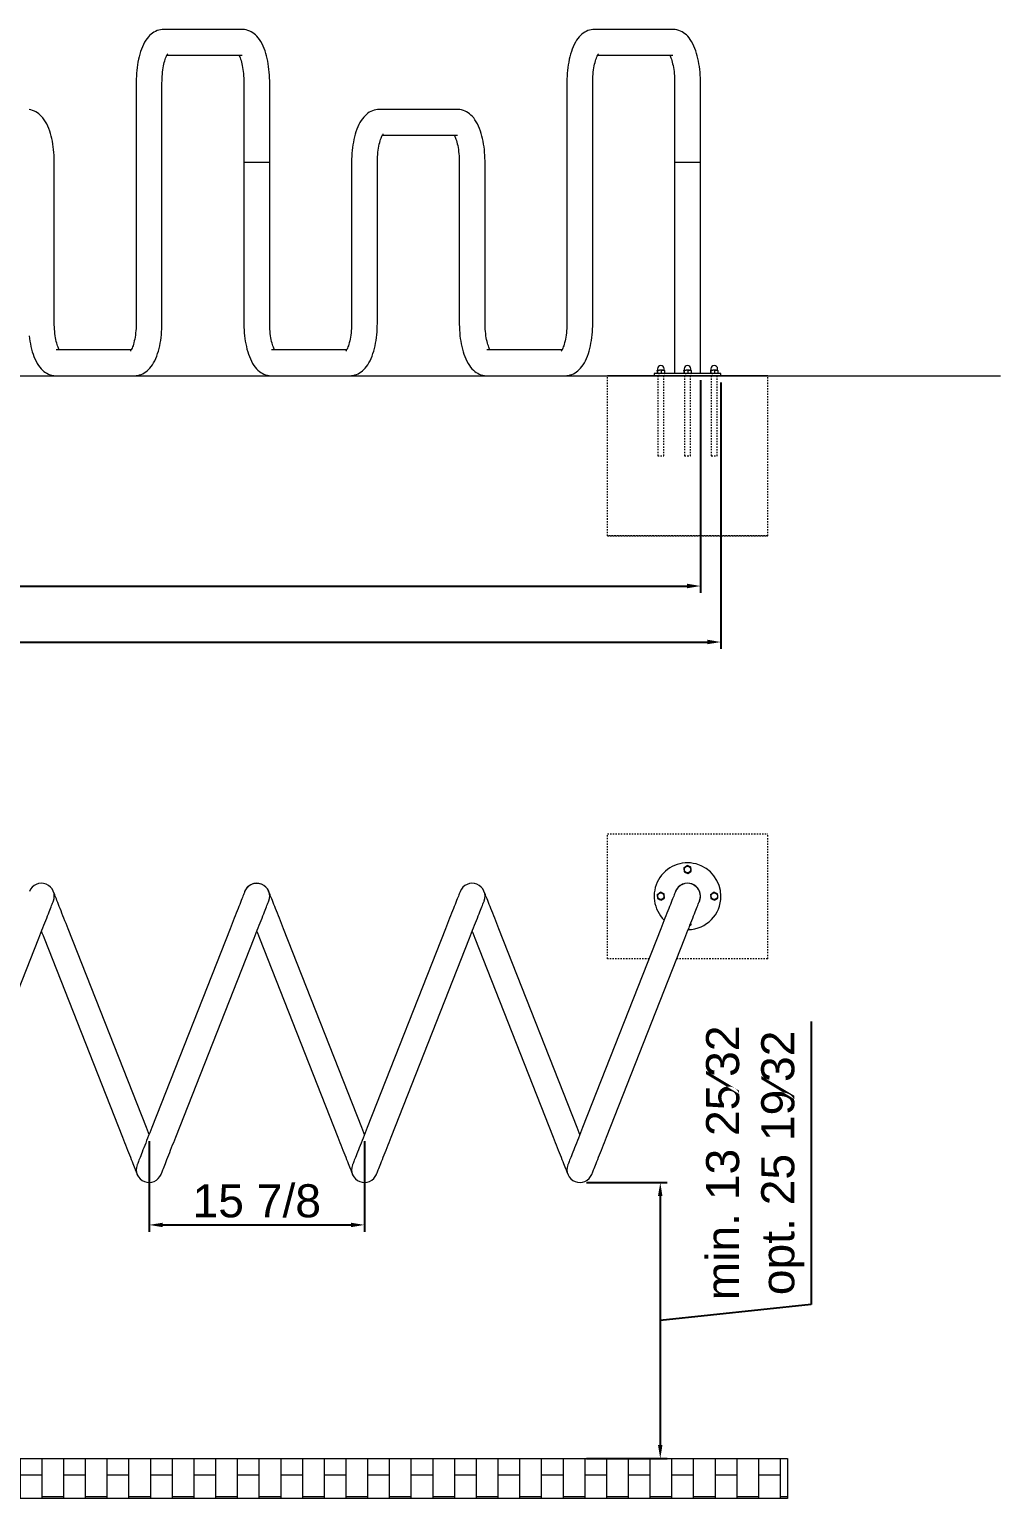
# Model space of a CAD drawing. Header units: inches. Extents: x -9 to 272, y 1 to 196.
# Drawn here: x 81.1 to 152.6, y 60.6 to 168.9 of the extents above; entities that cross this region are included whole.
import ezdxf

# ---------------------------------------------------------------- set-up
doc = ezdxf.new("R2010")
doc.units = ezdxf.units.IN
doc.linetypes.add('HIDDEN', pattern=[1.905, 1.27, -0.635])
for name, color, linetype, lineweight in [('ZANO_R', 7, 'Continuous', 0), ('ZANO_R_przerywana', 250, 'HIDDEN', 0), ('ZANO_W', 1, 'Continuous', 0)]:
    doc.layers.add(name, color=color, linetype=linetype, lineweight=lineweight)
doc.styles.get("Standard").update_dxf_attribs({"font": 'arial.ttf'})
doc.dimstyles.new('amerykanie', dxfattribs={"dimtxt": 50, "dimasz": 50, "dimexe": 0.5, "dimexo": 0.5, "dimgap": 1, "dimtad": 1, "dimdec": 0, "dimzin": 0, "dimlunit": 5, "dimtxsty": 'Standard', "dimcen": 0.09, "dimclrd": 1, "dimclre": 1, "dimclrt": 1, "dimazin": 0, "dimtfac": 1, "dimtdec": 0, "dimtmove": 0, "dimatfit": 3, "dimfxl": 1, "dimtzin": 0, "dimarcsym": 1})

# ---------------------------------------------------------------- blocks, each defined once
blk = doc.blocks.new('*D392')
at = {"layer": 'ZANO_W', "color": 1, "lineweight": -2}
for p, q in [((8.07, 142.88), (8.07, 123.25)), ((132.01, 142.88), (132.01, 123.25)), ((9.07, 123.75), (131.01, 123.75))]:
    blk.add_line(p, q, dxfattribs=at)
at = {"layer": 'ZANO_W', "color": 1}
for points in [[(9.07, 123.92), (9.07, 123.59), (8.07, 123.75)], [(131.01, 123.59), (131.01, 123.92), (132.01, 123.75)]]:
    blk.add_solid(points, dxfattribs=at)
at = {"layer": 'ZANO_W', "color": 1, "insert": (70.04, 125.51), "char_height": 2.438, "attachment_point": 5}
blk.add_mtext('123 15/16', dxfattribs=at)
blk = doc.blocks.new('*D393')
at = {"layer": 'ZANO_W', "color": 1, "lineweight": -2}
for p, q in [((9.58, 143.04), (9.58, 127.38)), ((130.5, 143.04), (130.5, 127.38)), ((10.58, 127.88), (129.5, 127.88))]:
    blk.add_line(p, q, dxfattribs=at)
at = {"layer": 'ZANO_W', "color": 1}
for points in [[(10.58, 128.05), (10.58, 127.71), (9.58, 127.88)], [(129.5, 127.71), (129.5, 128.05), (130.5, 127.88)]]:
    blk.add_solid(points, dxfattribs=at)
at = {"layer": 'ZANO_W', "color": 1, "insert": (70.04, 129.64), "char_height": 2.438, "attachment_point": 5}
blk.add_mtext('120 15/16', dxfattribs=at)
blk = doc.blocks.new('*D396')
at = {"layer": 'ZANO_W', "color": 1, "lineweight": -2}
for p, q in [((89.88, 86.96), (89.88, 80.29)), ((105.74, 86.96), (105.74, 80.29)), ((90.88, 80.79), (104.74, 80.79))]:
    blk.add_line(p, q, dxfattribs=at)
at = {"layer": 'ZANO_W', "color": 1}
for points in [[(90.88, 80.95), (90.88, 80.62), (89.88, 80.79)], [(104.74, 80.62), (104.74, 80.95), (105.74, 80.79)]]:
    blk.add_solid(points, dxfattribs=at)
at = {"layer": 'ZANO_W', "color": 1, "insert": (97.81, 82.55), "char_height": 2.438, "attachment_point": 5}
blk.add_mtext('15 7/8', dxfattribs=at)
blk = doc.blocks.new('*D400')
at = {"layer": 'ZANO_W', "color": 1, "lineweight": -2}
for p, q in [((138.66, 95.79), (138.66, 74.93)), ((122.11, 83.91), (128.04, 83.91)), ((127.54, 82.91), (127.54, 64.57)), ((138.66, 74.93), (127.54, 73.74)), ((122.11, 63.57), (128.04, 63.57))]:
    blk.add_line(p, q, dxfattribs=at)
at = {"layer": 'ZANO_W', "color": 1}
for points in [[(127.7, 82.91), (127.37, 82.91), (127.54, 83.91)], [(127.37, 64.57), (127.7, 64.57), (127.54, 63.57)]]:
    blk.add_solid(points, dxfattribs=at)
at = {"layer": 'ZANO_W', "color": 1, "insert": (134.53, 85.36), "char_height": 2.4375, "attachment_point": 5, "rotation": 90}
blk.add_mtext('min. 13 25⁄32\\Popt. 25 19⁄32', dxfattribs=at)

msp = doc.modelspace()

# ---------------------------------------------------------------- hatches: boundary and pattern name
at = {"layer": 'ZANO_R', "ltscale": 10, "transparency": 33554559}
h = msp.add_hatch(dxfattribs=at)
h.set_pattern_fill('AR-B816', scale=0.007875, angle=90)
h.set_pattern_definition([(90, (19.5861, -384.0883), (-1.6001523, -3e-16), []), (180, (19.5861, -384.0883), (-1.6001523, -1.6001523), [1.600152, -1.600152])])
h.paths.add_polyline_path([(4.78318, 60.61521), (136.92368, 60.61521), (136.92368, 63.56824), (4.78318, 63.56824)])

# ---------------------------------------------------------------- linework, layer by layer
at = {"layer": 'ZANO_R'}
for p, q in [((96.72851, 168.90612), (90.95807, 168.90612)), ((128.46591, 168.90612), (122.69548, 168.90612)), ((91.19309, 167.00436), (96.72851, 167.00436)), ((122.93049, 167.00436), (128.46591, 167.00436)), ((88.92523, 165.00219), (88.92523, 147.28391)), ((90.827, 147.28391), (90.827, 165.00219)), ((96.85959, 165.00219), (96.85959, 159.0961)), ((98.76135, 159.0961), (98.76135, 165.00219)), ((120.66264, 165.00219), (120.66264, 147.28391)), ((122.5644, 147.28391), (122.5644, 165.00219)), ((128.59699, 165.00219), (128.59699, 159.0961)), ((130.49875, 159.0961), (130.49875, 165.00219)), ((112.59721, 163.00003), (106.82678, 163.00003)), ((107.0618, 161.09826), (112.59721, 161.09826)), ((82.89265, 147.28391), (82.89265, 159.0961)), ((96.85959, 159.0961), (96.85959, 147.28391)), ((98.69523, 159.0961), (96.85959, 159.0961)), ((98.76135, 159.0961), (96.85959, 159.0961)), ((98.76135, 159.0961), (98.69523, 159.0961)), ((98.76135, 147.28391), (98.76135, 159.0961)), ((104.79394, 159.0961), (104.79394, 147.28391)), ((106.6957, 147.28391), (106.6957, 159.0961)), ((112.72829, 159.0961), (112.72829, 147.28391)), ((114.63005, 147.28391), (114.63005, 159.0961)), ((128.59699, 159.0961), (128.59699, 143.53748)), ((130.43263, 159.0961), (128.59699, 159.0961)), ((130.49875, 159.0961), (128.59699, 159.0961)), ((130.49875, 159.0961), (130.43263, 159.0961)), ((130.49875, 143.53748), (130.49875, 159.0961)), ((88.55914, 145.28175), (83.02373, 145.28175)), ((104.42785, 145.28175), (98.89242, 145.28175)), ((120.29655, 145.28175), (114.76113, 145.28175)), ((-8.83409, 143.37998), (152.6138, 143.37998)), ((83.02373, 143.37998), (88.79417, 143.37998)), ((98.89242, 143.37998), (104.66286, 143.37998)), ((114.76113, 143.37998), (120.53157, 143.37998)), ((135.45277, 143.37998), (123.64059, 143.37998)), ((123.64059, 143.37998), (123.64297, 143.37998)), ((123.64297, 143.37998), (135.45516, 143.37998)), ((127.087, 143.53748), (127.087, 143.37998)), ((132.00874, 143.53748), (127.087, 143.53748)), ((127.31058, 143.77055), (127.31058, 143.56034)), ((127.32436, 143.79341), (127.47243, 143.79341)), ((127.33813, 143.56034), (127.32436, 143.53748)), ((127.33309, 143.882), (127.33309, 143.79813)), ((127.33813, 143.77055), (127.47243, 143.79341)), ((127.33813, 143.77055), (127.33813, 143.56034)), ((127.36261, 143.37998), (127.79573, 143.37998)), ((127.72724, 143.79341), (127.47243, 143.79341)), ((127.60672, 143.56034), (127.47243, 143.53748)), ((127.60672, 143.77055), (127.60672, 143.56034)), ((127.72724, 143.79341), (127.83493, 143.79341)), ((127.82526, 143.79813), (127.82526, 143.882)), ((127.84777, 143.77055), (127.83399, 143.79341)), ((127.84777, 143.77055), (127.84777, 143.56034)), ((129.27877, 143.77055), (129.27877, 143.56034)), ((129.29255, 143.79341), (129.44062, 143.79341)), ((129.30632, 143.56034), (129.29255, 143.53748)), ((129.30128, 143.882), (129.30128, 143.79813)), ((129.30632, 143.77055), (129.44062, 143.79341)), ((129.30632, 143.77055), (129.30632, 143.56034)), ((129.3308, 143.37998), (129.76392, 143.37998)), ((129.33182, 143.37998), (129.76494, 143.37998)), ((129.69543, 143.79341), (129.44062, 143.79341)), ((129.57491, 143.56034), (129.44062, 143.53748)), ((129.57491, 143.77055), (129.57491, 143.56034)), ((129.69543, 143.79341), (129.80311, 143.79341)), ((129.79345, 143.79813), (129.79345, 143.882)), ((129.81596, 143.77055), (129.80218, 143.79341)), ((129.81596, 143.77055), (129.81596, 143.56034)), ((131.24798, 143.77055), (131.24798, 143.56034)), ((131.26175, 143.79341), (131.40983, 143.79341)), ((131.27553, 143.56034), (131.26175, 143.53748)), ((131.27048, 143.882), (131.27048, 143.79813)), ((131.27553, 143.77055), (131.40983, 143.79341)), ((131.27553, 143.77055), (131.27553, 143.56034)), ((131.30001, 143.37998), (131.73312, 143.37998)), ((131.66464, 143.79341), (131.40983, 143.79341)), ((131.54412, 143.56034), (131.40983, 143.53748)), ((131.54412, 143.77055), (131.54412, 143.56034)), ((131.66464, 143.79341), (131.77232, 143.79341)), ((131.76266, 143.79813), (131.76266, 143.882)), ((131.78516, 143.77055), (131.77139, 143.79341)), ((131.78516, 143.77055), (131.78516, 143.56034)), ((132.00874, 143.37998), (132.00874, 143.53748)), ((135.45277, 143.37998), (135.45516, 143.37998)), ((129.30734, 106.81231), (129.44164, 106.75068)), ((129.57593, 106.68905), (129.69645, 106.77454)), ((129.81697, 106.86003), (129.8032, 107.00715)), ((127.31058, 105.13836), (127.4311, 105.22385)), ((127.33813, 104.84412), (127.47243, 104.78249)), ((127.84777, 104.89184), (127.83399, 105.03896)), ((131.27553, 104.8431), (131.40983, 104.78147)), ((131.78516, 104.89082), (131.77139, 105.03794)), ((129.81596, 102.92263), (129.80218, 103.06975)), ((75.97414, 87.2641), (81.74457, 101.9185)), ((82.13897, 101.9185), (87.9094, 87.2641)), ((89.67892, 87.96088), (83.90848, 102.61528)), ((95.84375, 102.61528), (90.07331, 87.96088)), ((91.84284, 87.2641), (97.61327, 101.9185)), ((98.00767, 101.9185), (103.7781, 87.2641)), ((105.54762, 87.96088), (99.77718, 102.61528)), ((111.71246, 102.61528), (105.94202, 87.96088)), ((107.71154, 87.2641), (113.48197, 101.9185)), ((113.87637, 101.9185), (119.64681, 87.2641)), ((121.41633, 87.96088), (115.64589, 102.61528)), ((127.58115, 102.61528), (121.81071, 87.96088)), ((123.58024, 87.2641), (129.35068, 101.9185)), ((4.78318, 63.56824), (136.92368, 63.56824)), ((136.92368, 63.56824), (136.92368, 60.61521)), ((136.92368, 60.61521), (4.78318, 60.61521)), ((136.92368, 60.61521), (7.79285, 60.61521))]:
    msp.add_line(p, q, dxfattribs=at)
at = {"layer": 'ZANO_R', "flags": 128}
for points in [[(90.95807, 168.90612), (90.8329, 168.9003), (90.7058, 168.88235), (90.58177, 168.85279), (90.46131, 168.81213), (90.34476, 168.76082), (90.23228, 168.69918), (90.12385, 168.62732), (90.01925, 168.5451), (89.91819, 168.45205), (89.82034, 168.34739), (89.72548, 168.2301), (89.6337, 168.09931), (89.54556, 167.95477), (89.46211, 167.79746), (89.38449, 167.62945), (89.31365, 167.4537), (89.24968, 167.27203), (89.19232, 167.08543), (89.14117, 166.89448), (89.09592, 166.69958), (89.05629, 166.50106), (89.02209, 166.29927), (88.99318, 166.09457), (88.96945, 165.88738), (88.95083, 165.67813), (88.9373, 165.46732), (88.9288, 165.25542), (88.92538, 165.05425), (88.92523, 165.00219)], [(98.76135, 165.00219), (98.76064, 165.11488), (98.75549, 165.32702), (98.74531, 165.53823), (98.73012, 165.74797), (98.7099, 165.95574), (98.68463, 166.16106), (98.65424, 166.36348), (98.61867, 166.56259), (98.57779, 166.75803), (98.53141, 166.94949), (98.47927, 167.13673), (98.421, 167.31953), (98.35609, 167.49772), (98.28385, 167.67106), (98.20348, 167.83912), (98.11416, 168.001), (98.01569, 168.15457), (97.92163, 168.28096), (97.82415, 168.39431), (97.72364, 168.49503), (97.62014, 168.58387), (97.51352, 168.66153), (97.40371, 168.72845), (97.29073, 168.78482), (97.16199, 168.835), (97.03148, 168.87173), (96.9003, 168.89514), (96.76936, 168.9055), (96.72851, 168.90612)], [(122.69548, 168.90612), (122.5703, 168.9003), (122.44321, 168.88235), (122.31918, 168.85279), (122.19871, 168.81213), (122.08216, 168.76082), (121.96968, 168.69918), (121.86125, 168.62732), (121.75665, 168.5451), (121.6556, 168.45205), (121.55774, 168.34739), (121.46288, 168.2301), (121.3711, 168.09931), (121.28297, 167.95477), (121.19951, 167.79746), (121.12189, 167.62945), (121.05105, 167.4537), (120.98708, 167.27203), (120.92972, 167.08543), (120.87857, 166.89448), (120.83332, 166.69958), (120.79369, 166.50106), (120.75949, 166.29927), (120.73058, 166.09457), (120.70685, 165.88738), (120.68823, 165.67813), (120.6747, 165.46732), (120.6662, 165.25542), (120.66279, 165.05425), (120.66264, 165.00219)], [(130.49875, 165.00219), (130.49805, 165.11488), (130.49289, 165.32702), (130.48271, 165.53823), (130.46752, 165.74797), (130.44731, 165.95574), (130.42203, 166.16106), (130.39165, 166.36348), (130.35607, 166.56259), (130.31519, 166.75803), (130.26881, 166.94949), (130.21668, 167.13673), (130.1584, 167.31953), (130.09349, 167.49772), (130.02125, 167.67106), (129.94088, 167.83912), (129.85156, 168.001), (129.75309, 168.15457), (129.65904, 168.28096), (129.56155, 168.39431), (129.46104, 168.49503), (129.35754, 168.58387), (129.25092, 168.66153), (129.14111, 168.72845), (129.02813, 168.78482), (128.89939, 168.835), (128.76888, 168.87173), (128.63771, 168.89514), (128.50676, 168.9055), (128.46591, 168.90612)], [(90.827, 165.00219), (90.82755, 165.09108), (90.83172, 165.26085), (90.83991, 165.42906), (90.85205, 165.59458), (90.86798, 165.75632), (90.88753, 165.9132), (90.91042, 166.06415), (90.93637, 166.20813), (90.96497, 166.34412), (90.99579, 166.47112), (91.02827, 166.58821), (91.06179, 166.69453), (91.09559, 166.78931), (91.12887, 166.87189), (91.16065, 166.94182), (91.18989, 166.99883), (91.21544, 167.04291), (91.23612, 167.07435), (91.25066, 167.09378), (91.2578, 167.10215), (91.25727, 167.10167)], [(96.49351, 167.00436), (96.49662, 166.99898), (96.52429, 166.94522), (96.55446, 166.87947), (96.58625, 166.80172), (96.61882, 166.71216), (96.65142, 166.6112), (96.68334, 166.49939), (96.71393, 166.37744), (96.74264, 166.24614), (96.76898, 166.1064), (96.79253, 165.95918), (96.81293, 165.80548), (96.82989, 165.64634), (96.84318, 165.48283), (96.85263, 165.31603), (96.85811, 165.14703), (96.85959, 165.00219)], [(122.5644, 165.00219), (122.56496, 165.09108), (122.56912, 165.26085), (122.57731, 165.42906), (122.58945, 165.59458), (122.60538, 165.75632), (122.62493, 165.9132), (122.64783, 166.06415), (122.67377, 166.20813), (122.70237, 166.34412), (122.73319, 166.47112), (122.76567, 166.58821), (122.79919, 166.69453), (122.833, 166.78931), (122.86627, 166.87189), (122.89805, 166.94182), (122.92729, 166.99883), (122.95285, 167.04291), (122.97352, 167.07435), (122.98806, 167.09378), (122.9952, 167.10215), (122.99467, 167.10167)], [(128.23091, 167.00436), (128.23402, 166.99898), (128.2617, 166.94522), (128.29186, 166.87947), (128.32365, 166.80172), (128.35622, 166.71216), (128.38882, 166.6112), (128.42074, 166.49939), (128.45134, 166.37744), (128.48004, 166.24614), (128.50638, 166.1064), (128.52993, 165.95918), (128.55033, 165.80548), (128.56729, 165.64634), (128.58058, 165.48283), (128.59004, 165.31603), (128.59552, 165.14703), (128.59699, 165.00219)], [(82.89265, 159.0961), (82.89195, 159.20878), (82.88678, 159.42092), (82.87661, 159.63213), (82.86142, 159.84188), (82.84121, 160.04965), (82.81593, 160.25497), (82.78555, 160.45739), (82.74997, 160.6565), (82.70909, 160.85194), (82.66271, 161.0434), (82.61057, 161.23063), (82.5523, 161.41344), (82.48739, 161.59162), (82.41515, 161.76496), (82.33478, 161.93303), (82.24546, 162.09491), (82.14698, 162.24847), (82.05293, 162.37487), (81.95545, 162.48822), (81.85494, 162.58893), (81.75144, 162.67778), (81.64482, 162.75544), (81.535, 162.82236), (81.42203, 162.87873), (81.29329, 162.92891), (81.16277, 162.96564), (81.0316, 162.98904)], [(106.82678, 163.00003), (106.70161, 162.9942), (106.57451, 162.97625), (106.45047, 162.9467), (106.33001, 162.90604), (106.21347, 162.85473), (106.10099, 162.79308), (105.99254, 162.72122), (105.88795, 162.63901), (105.78689, 162.54596), (105.68904, 162.44129), (105.59417, 162.32401), (105.50239, 162.19321), (105.41426, 162.04868), (105.33082, 161.89136), (105.25318, 161.72335), (105.18235, 161.54761), (105.11839, 161.36594), (105.06101, 161.17934), (105.00987, 160.98839), (104.96462, 160.79348), (104.92499, 160.59496), (104.89079, 160.39317), (104.86188, 160.18847), (104.83814, 159.98128), (104.81954, 159.77204), (104.806, 159.56122), (104.79751, 159.34933), (104.79409, 159.14816), (104.79394, 159.0961)], [(114.63005, 159.0961), (114.62935, 159.20878), (114.62418, 159.42092), (114.61401, 159.63213), (114.59883, 159.84188), (114.57861, 160.04965), (114.55334, 160.25497), (114.52295, 160.45739), (114.48738, 160.6565), (114.44649, 160.85194), (114.40011, 161.0434), (114.34797, 161.23063), (114.28971, 161.41344), (114.22479, 161.59162), (114.15256, 161.76496), (114.07218, 161.93303), (113.98286, 162.09491), (113.88438, 162.24847), (113.79033, 162.37487), (113.69285, 162.48822), (113.59234, 162.58893), (113.48884, 162.67778), (113.38222, 162.75544), (113.2724, 162.82236), (113.15943, 162.87873), (113.03069, 162.92891), (112.90017, 162.96564), (112.769, 162.98904), (112.63805, 162.99941), (112.59721, 163.00003)], [(106.6957, 159.0961), (106.69626, 159.18499), (106.70041, 159.35476), (106.70861, 159.52296), (106.72075, 159.68848), (106.73669, 159.85023), (106.75623, 160.00711), (106.77913, 160.15806), (106.80508, 160.30204), (106.83368, 160.43802), (106.86449, 160.56503), (106.89697, 160.68212), (106.93048, 160.78844), (106.9643, 160.88321), (106.99757, 160.9658), (107.02935, 161.03573), (107.05858, 161.09273), (107.08415, 161.13681), (107.10482, 161.16826), (107.11936, 161.18769), (107.1265, 161.19606), (107.12598, 161.19558)], [(112.36221, 161.09826), (112.36532, 161.09288), (112.39299, 161.03913), (112.42316, 160.97338), (112.45494, 160.89562), (112.48753, 160.80607), (112.52012, 160.7051), (112.55204, 160.5933), (112.58263, 160.47134), (112.61135, 160.34005), (112.63768, 160.20031), (112.66122, 160.05309), (112.68162, 159.89939), (112.69858, 159.74025), (112.71189, 159.57673), (112.72133, 159.40993), (112.72681, 159.24093), (112.72829, 159.0961)], [(83.25873, 145.28175), (83.25562, 145.28713), (83.22794, 145.34088), (83.19778, 145.40663), (83.16599, 145.48439), (83.13341, 145.57394), (83.10082, 145.67491), (83.0689, 145.78671), (83.03831, 145.90867), (83.00959, 146.03996), (82.98326, 146.1797), (82.95971, 146.32692), (82.93931, 146.48062), (82.92235, 146.63976), (82.90905, 146.80328), (82.89961, 146.97008), (82.89413, 147.13908), (82.89265, 147.28391)], [(88.92523, 147.28391), (88.92468, 147.19502), (88.92052, 147.02525), (88.91233, 146.85705), (88.90019, 146.69153), (88.88425, 146.52978), (88.86471, 146.3729), (88.84181, 146.22195), (88.81587, 146.07797), (88.78726, 145.94199), (88.75645, 145.81499), (88.72397, 145.69789), (88.69045, 145.59157), (88.65664, 145.4968), (88.62337, 145.41421), (88.59159, 145.34428), (88.56235, 145.28728), (88.53679, 145.2432), (88.51612, 145.21175), (88.50158, 145.19232), (88.49443, 145.18395), (88.49496, 145.18443)], [(88.79417, 143.37998), (88.91934, 143.38581), (89.04644, 143.40376), (89.17046, 143.43331), (89.29092, 143.47397), (89.40748, 143.52528), (89.51995, 143.58693), (89.62839, 143.65879), (89.73299, 143.741), (89.83405, 143.83405), (89.9319, 143.93872), (90.02676, 144.056), (90.11854, 144.1868), (90.20667, 144.33133), (90.29013, 144.48865), (90.36775, 144.65666), (90.43859, 144.8324), (90.50256, 145.01407), (90.55992, 145.20067), (90.61107, 145.39162), (90.65632, 145.58653), (90.69595, 145.78505), (90.73015, 145.98684), (90.75906, 146.19154), (90.78279, 146.39873), (90.8014, 146.60797), (90.81494, 146.81879), (90.82344, 147.03068), (90.82685, 147.23185), (90.827, 147.28391)], [(96.85959, 147.28391), (96.8603, 147.17123), (96.86546, 146.95909), (96.87562, 146.74788), (96.89081, 146.53813), (96.91103, 146.33036), (96.93631, 146.12504), (96.96669, 145.92262), (97.00226, 145.72351), (97.04315, 145.52807), (97.08953, 145.33661), (97.14167, 145.14937), (97.19993, 144.96657), (97.26485, 144.78839), (97.33709, 144.61505), (97.41745, 144.44699), (97.50678, 144.2851), (97.60526, 144.13154), (97.69931, 144.00514), (97.79679, 143.89179), (97.8973, 143.79108), (98.0008, 143.70223), (98.10741, 143.62457), (98.21723, 143.55765), (98.33021, 143.50128), (98.45895, 143.4511), (98.58947, 143.41437), (98.72064, 143.39097), (98.85159, 143.3806), (98.89242, 143.37998)], [(99.12743, 145.28175), (99.12432, 145.28713), (99.09665, 145.34088), (99.06649, 145.40663), (99.0347, 145.48439), (99.00212, 145.57394), (98.96951, 145.67491), (98.9376, 145.78671), (98.907, 145.90867), (98.87829, 146.03996), (98.85195, 146.1797), (98.82841, 146.32692), (98.80801, 146.48062), (98.79105, 146.63976), (98.77775, 146.80328), (98.7683, 146.97008), (98.76283, 147.13908), (98.76135, 147.28391)], [(104.79394, 147.28391), (104.79338, 147.19502), (104.78922, 147.02525), (104.78102, 146.85705), (104.76889, 146.69153), (104.75295, 146.52978), (104.73341, 146.3729), (104.71051, 146.22195), (104.68457, 146.07797), (104.65596, 145.94199), (104.62515, 145.81499), (104.59267, 145.69789), (104.55916, 145.59157), (104.52534, 145.4968), (104.49207, 145.41421), (104.46029, 145.34428), (104.43106, 145.28728), (104.40549, 145.2432), (104.38482, 145.21175), (104.37028, 145.19232), (104.36314, 145.18395), (104.36366, 145.18443)], [(104.66286, 143.37998), (104.78803, 143.38581), (104.91513, 143.40376), (105.03917, 143.43331), (105.15963, 143.47397), (105.27617, 143.52528), (105.38865, 143.58693), (105.4971, 143.65879), (105.60169, 143.741), (105.70275, 143.83405), (105.8006, 143.93872), (105.89546, 144.056), (105.98724, 144.1868), (106.07538, 144.33133), (106.15882, 144.48865), (106.23645, 144.65666), (106.30729, 144.8324), (106.37125, 145.01407), (106.42863, 145.20067), (106.47977, 145.39162), (106.52502, 145.58653), (106.56464, 145.78505), (106.59884, 145.98684), (106.62776, 146.19154), (106.65149, 146.39873), (106.6701, 146.60797), (106.68364, 146.81879), (106.69213, 147.03068), (106.69555, 147.23185), (106.6957, 147.28391)], [(112.72829, 147.28391), (112.72899, 147.17123), (112.73415, 146.95909), (112.74433, 146.74788), (112.75952, 146.53813), (112.77973, 146.33036), (112.80501, 146.12504), (112.83539, 145.92262), (112.87097, 145.72351), (112.91185, 145.52807), (112.95823, 145.33661), (113.01036, 145.14937), (113.06864, 144.96657), (113.13355, 144.78839), (113.20579, 144.61505), (113.28616, 144.44699), (113.37548, 144.2851), (113.47395, 144.13154), (113.56801, 144.00514), (113.6655, 143.89179), (113.766, 143.79108), (113.8695, 143.70223), (113.97612, 143.62457), (114.08593, 143.55765), (114.19891, 143.50128), (114.32765, 143.4511), (114.45817, 143.41437), (114.58934, 143.39097), (114.72028, 143.3806), (114.76113, 143.37998)], [(114.99613, 145.28175), (114.99302, 145.28713), (114.96534, 145.34088), (114.93518, 145.40663), (114.90339, 145.48439), (114.87082, 145.57394), (114.83822, 145.67491), (114.8063, 145.78671), (114.77571, 145.90867), (114.747, 146.03996), (114.72066, 146.1797), (114.69711, 146.32692), (114.67672, 146.48062), (114.65975, 146.63976), (114.64646, 146.80328), (114.63701, 146.97008), (114.63152, 147.13908), (114.63005, 147.28391)], [(120.66264, 147.28391), (120.66208, 147.19502), (120.65792, 147.02525), (120.64973, 146.85705), (120.63759, 146.69153), (120.62166, 146.52978), (120.60211, 146.3729), (120.57921, 146.22195), (120.55327, 146.07797), (120.52467, 145.94199), (120.49385, 145.81499), (120.46137, 145.69789), (120.42785, 145.59157), (120.39404, 145.4968), (120.36077, 145.41421), (120.32899, 145.34428), (120.29975, 145.28728), (120.27419, 145.2432), (120.25352, 145.21175), (120.23898, 145.19232), (120.23184, 145.18395), (120.23237, 145.18443)], [(120.53157, 143.37998), (120.65674, 143.38581), (120.78384, 143.40376), (120.90786, 143.43331), (121.02833, 143.47397), (121.14488, 143.52528), (121.25736, 143.58693), (121.36579, 143.65879), (121.47039, 143.741), (121.57145, 143.83405), (121.6693, 143.93872), (121.76416, 144.056), (121.85594, 144.1868), (121.94407, 144.33133), (122.02753, 144.48865), (122.10515, 144.65666), (122.17599, 144.8324), (122.23996, 145.01407), (122.29732, 145.20067), (122.34847, 145.39162), (122.39372, 145.58653), (122.43335, 145.78505), (122.46755, 145.98684), (122.49646, 146.19154), (122.52019, 146.39873), (122.53881, 146.60797), (122.55234, 146.81879), (122.56084, 147.03068), (122.56425, 147.23185), (122.5644, 147.28391)], [(81.04233, 146.33036), (81.06761, 146.12504), (81.09799, 145.92262), (81.13356, 145.72351), (81.17445, 145.52807), (81.22083, 145.33661), (81.27297, 145.14937), (81.33123, 144.96657), (81.39615, 144.78839), (81.46839, 144.61505), (81.54876, 144.44699), (81.63808, 144.2851), (81.73655, 144.13154), (81.83061, 144.00514), (81.92809, 143.89179), (82.0286, 143.79108), (82.1321, 143.70223), (82.23872, 143.62457), (82.34853, 143.55765), (82.46151, 143.50128), (82.59025, 143.4511), (82.72076, 143.41437), (82.85194, 143.39097), (82.98288, 143.3806), (83.02373, 143.37998)], [(127.31058, 143.77055), (127.31733, 143.78714), (127.32436, 143.79341)], [(127.32436, 143.53748), (127.32338, 143.5376), (127.31058, 143.56034)], [(127.32436, 143.79341), (127.32533, 143.79329), (127.33813, 143.77055)], [(127.60672, 143.77055), (127.69622, 143.79179), (127.72724, 143.79341)], [(127.72724, 143.53748), (127.69622, 143.5391), (127.60672, 143.56034)], [(127.72724, 143.79341), (127.8195, 143.77962), (127.84777, 143.77055)], [(127.84777, 143.56034), (127.8195, 143.55127), (127.72724, 143.53748)], [(127.83399, 143.53748), (127.83497, 143.5376), (127.84137, 143.5444), (127.84777, 143.56034)], [(129.27877, 143.77055), (129.28552, 143.78714), (129.29255, 143.79341)], [(129.29255, 143.53748), (129.29157, 143.5376), (129.27877, 143.56034)], [(129.29255, 143.79341), (129.29352, 143.79329), (129.30632, 143.77055)], [(129.57491, 143.77055), (129.66441, 143.79179), (129.69543, 143.79341)], [(129.69543, 143.53748), (129.66441, 143.5391), (129.57491, 143.56034)], [(129.69543, 143.79341), (129.78769, 143.77962), (129.81596, 143.77055)], [(129.81596, 143.56034), (129.78769, 143.55127), (129.69543, 143.53748)], [(129.80218, 143.53748), (129.80316, 143.5376), (129.80956, 143.5444), (129.81596, 143.56034)], [(131.24798, 143.77055), (131.25473, 143.78714), (131.26175, 143.79341)], [(131.26175, 143.53748), (131.26077, 143.5376), (131.24798, 143.56034)], [(131.26175, 143.79341), (131.26274, 143.79329), (131.27553, 143.77055)], [(131.54412, 143.77055), (131.63362, 143.79179), (131.66464, 143.79341)], [(131.66464, 143.53748), (131.63362, 143.5391), (131.54412, 143.56034)], [(131.66464, 143.79341), (131.75689, 143.77962), (131.78516, 143.77055)], [(131.78516, 143.56034), (131.75689, 143.55127), (131.66464, 143.53748)], [(131.77139, 143.53748), (131.77236, 143.5376), (131.77878, 143.5444), (131.78516, 143.56034)], [(129.40031, 107.19203), (129.49256, 107.25747), (129.52083, 107.27752)], [(129.65512, 107.21589), (129.64557, 107.22028), (129.5831, 107.24894), (129.52083, 107.27752)], [(129.78942, 107.15427), (129.75681, 107.16923), (129.72362, 107.18446), (129.6896, 107.20007), (129.65512, 107.21589)], [(129.27979, 107.10654), (129.36928, 107.17003), (129.40031, 107.19203)], [(129.27979, 107.10654), (129.28654, 107.03447), (129.29356, 106.95943)], [(129.29356, 106.95943), (129.29455, 106.94897), (129.30734, 106.81231)], [(129.44164, 106.75068), (129.45119, 106.7463), (129.51366, 106.71763), (129.57593, 106.68905)], [(129.69645, 106.77454), (129.7887, 106.83998), (129.81697, 106.86003)], [(129.8032, 107.00715), (129.80221, 107.01761), (129.79901, 107.05186), (129.79581, 107.08604), (129.7926, 107.12032), (129.78942, 107.15427)], [(83.90848, 102.61528), (83.8313, 102.8113), (83.7545, 103.00632), (83.6785, 103.19935), (83.60366, 103.38939), (83.53038, 103.5755), (83.45902, 103.75672), (83.38996, 103.93211), (83.32353, 104.1008), (83.26009, 104.26191), (83.19995, 104.41464), (83.14343, 104.5582), (83.0908, 104.69185), (83.04233, 104.81493), (82.99828, 104.92679), (82.95887, 105.02688), (82.9243, 105.11468), (82.89475, 105.18974), (82.87035, 105.25168), (82.85126, 105.30019), (82.83754, 105.33501), (82.82928, 105.35598), (82.82653, 105.36298)], [(96.92571, 105.36298), (96.92296, 105.35598), (96.9147, 105.33501), (96.90098, 105.30019), (96.88189, 105.25168), (96.85749, 105.18974), (96.82794, 105.11468), (96.79336, 105.02688), (96.75395, 104.92679), (96.70991, 104.81493), (96.66144, 104.69185), (96.60881, 104.5582), (96.55228, 104.41464), (96.49215, 104.26191), (96.42871, 104.1008), (96.36228, 103.93211), (96.29322, 103.75672), (96.22186, 103.5755), (96.14857, 103.38939), (96.07374, 103.19935), (95.99774, 103.00632), (95.92094, 102.8113), (95.84375, 102.61528)], [(96.92571, 105.36298), (96.93278, 105.38041), (96.98327, 105.48354)], [(99.77718, 102.61528), (99.7, 102.8113), (99.62321, 103.00632), (99.5472, 103.19935), (99.47236, 103.38939), (99.39908, 103.5755), (99.32772, 103.75672), (99.25866, 103.93211), (99.19224, 104.1008), (99.12879, 104.26191), (99.06865, 104.41464), (99.01212, 104.5582), (98.9595, 104.69185), (98.91104, 104.81493), (98.86698, 104.92679), (98.82757, 105.02688), (98.793, 105.11468), (98.76345, 105.18974), (98.73906, 105.25168), (98.71996, 105.30019), (98.70624, 105.33501), (98.69799, 105.35598), (98.69523, 105.36298)], [(112.79441, 105.36298), (112.79165, 105.35598), (112.7834, 105.33501), (112.76969, 105.30019), (112.75058, 105.25168), (112.72619, 105.18974), (112.69663, 105.11468), (112.66207, 105.02688), (112.62266, 104.92679), (112.5786, 104.81493), (112.53014, 104.69185), (112.47751, 104.5582), (112.42099, 104.41464), (112.36085, 104.26191), (112.2974, 104.1008), (112.23098, 103.93211), (112.16191, 103.75672), (112.09056, 103.5755), (112.01728, 103.38939), (111.94244, 103.19935), (111.86643, 103.00632), (111.78964, 102.8113), (111.71246, 102.61528)], [(115.64589, 102.61528), (115.5687, 102.8113), (115.49191, 103.00632), (115.4159, 103.19935), (115.34107, 103.38939), (115.26778, 103.5755), (115.19642, 103.75672), (115.12736, 103.93211), (115.06094, 104.1008), (114.99749, 104.26191), (114.93736, 104.41464), (114.88083, 104.5582), (114.8282, 104.69185), (114.77973, 104.81493), (114.73569, 104.92679), (114.69628, 105.02688), (114.6617, 105.11468), (114.63214, 105.18974), (114.60775, 105.25168), (114.58865, 105.30019), (114.57495, 105.33501), (114.56668, 105.35598), (114.56393, 105.36298)], [(127.31058, 105.13836), (127.31733, 105.06628), (127.32436, 104.99124)], [(127.4311, 105.22385), (127.52335, 105.28928), (127.55162, 105.30933)], [(127.68592, 105.24771), (127.67637, 105.25209), (127.6139, 105.28075), (127.55162, 105.30933)], [(128.66311, 105.36298), (128.66036, 105.35598), (128.6521, 105.33501), (128.63839, 105.30019), (128.61929, 105.25168), (128.5949, 105.18974), (128.56534, 105.11468), (128.53076, 105.02688), (128.49135, 104.92679), (128.44731, 104.81493), (128.39884, 104.69185), (128.34621, 104.5582), (128.28968, 104.41464), (128.22955, 104.26191), (128.16611, 104.1008), (128.09968, 103.93211), (128.03062, 103.75672), (127.95926, 103.5755), (127.88597, 103.38939), (127.81114, 103.19935), (127.73514, 103.00632), (127.65834, 102.8113), (127.58115, 102.61528)], [(127.82021, 105.18608), (127.78759, 105.20105), (127.75442, 105.21627), (127.7204, 105.23188), (127.68592, 105.24771)], [(127.83399, 105.03896), (127.83301, 105.04942), (127.8298, 105.08367), (127.8266, 105.11786), (127.82339, 105.15213), (127.82021, 105.18608)], [(131.24798, 105.13734), (131.33747, 105.20082), (131.3685, 105.22283)], [(131.24798, 105.13734), (131.25473, 105.06526), (131.26175, 104.99022)], [(131.3685, 105.22283), (131.46075, 105.28827), (131.48902, 105.30832)], [(131.62331, 105.24669), (131.61376, 105.25107), (131.55129, 105.27974), (131.48902, 105.30832)], [(131.75761, 105.18506), (131.72499, 105.20003), (131.69181, 105.21525), (131.65779, 105.23087), (131.62331, 105.24669)], [(131.77139, 105.03794), (131.7704, 105.0484), (131.7672, 105.08265), (131.764, 105.11684), (131.76079, 105.15111), (131.75761, 105.18506)], [(81.74457, 101.9185), (81.82176, 102.11452), (81.89855, 102.30954), (81.97456, 102.50256), (82.0494, 102.69262), (82.12267, 102.87872), (82.19403, 103.05994), (82.2631, 103.23533), (82.32952, 103.40402), (82.39296, 103.56513), (82.4531, 103.71786), (82.50963, 103.86142), (82.56226, 103.99507), (82.61072, 104.11815), (82.65477, 104.23001), (82.69418, 104.3301), (82.72875, 104.41789), (82.75831, 104.49295), (82.7827, 104.5549), (82.8018, 104.60341), (82.81551, 104.63823), (82.82377, 104.6592), (82.82653, 104.6662)], [(97.61327, 101.9185), (97.69046, 102.11452), (97.76725, 102.30954), (97.84326, 102.50256), (97.9181, 102.69262), (97.99137, 102.87872), (98.06273, 103.05994), (98.1318, 103.23533), (98.19822, 103.40402), (98.26167, 103.56513), (98.3218, 103.71786), (98.37833, 103.86142), (98.43096, 103.99507), (98.47942, 104.11815), (98.52348, 104.23001), (98.56288, 104.3301), (98.59746, 104.41789), (98.62701, 104.49295), (98.6514, 104.5549), (98.6705, 104.60341), (98.68422, 104.63823), (98.69247, 104.6592), (98.69523, 104.6662)], [(113.48197, 101.9185), (113.55915, 102.11452), (113.63595, 102.30954), (113.71196, 102.50256), (113.78679, 102.69262), (113.86008, 102.87872), (113.93143, 103.05994), (114.0005, 103.23533), (114.06692, 103.40402), (114.13036, 103.56513), (114.1905, 103.71786), (114.24703, 103.86142), (114.29966, 103.99507), (114.34812, 104.11815), (114.39217, 104.23001), (114.43158, 104.3301), (114.46615, 104.41789), (114.49572, 104.49295), (114.5201, 104.5549), (114.53921, 104.60341), (114.55291, 104.63823), (114.56117, 104.6592), (114.56393, 104.6662)], [(127.32436, 104.99124), (127.32533, 104.98078), (127.33813, 104.84412)], [(127.47243, 104.78249), (127.48197, 104.77811), (127.54445, 104.74944), (127.60672, 104.72086)], [(127.60672, 104.72086), (127.69622, 104.78434), (127.72724, 104.80635)], [(127.72724, 104.80635), (127.8195, 104.87179), (127.84777, 104.89184)], [(129.35068, 101.9185), (129.42786, 102.11452), (129.50465, 102.30954), (129.58066, 102.50256), (129.6555, 102.69262), (129.72877, 102.87872), (129.80014, 103.05994), (129.8692, 103.23533), (129.93563, 103.40402), (129.99907, 103.56513), (130.0592, 103.71786), (130.11574, 103.86142), (130.16836, 103.99507), (130.21682, 104.11815), (130.26088, 104.23001), (130.30028, 104.3301), (130.33486, 104.41789), (130.36441, 104.49295), (130.3888, 104.5549), (130.4079, 104.60341), (130.42162, 104.63823), (130.42987, 104.6592), (130.43263, 104.6662)], [(131.26175, 104.99022), (131.26274, 104.97976), (131.27553, 104.8431)], [(131.40983, 104.78147), (131.41938, 104.77709), (131.48185, 104.74842), (131.54412, 104.71984)], [(131.54412, 104.71984), (131.63362, 104.78333), (131.66464, 104.80533)], [(131.66464, 104.80533), (131.75689, 104.87077), (131.78516, 104.89082)], [(129.71898, 102.85385), (129.78769, 102.90258), (129.81596, 102.92263)], [(81.94177, 102.41929), (81.98499, 102.30954), (82.06178, 102.11452), (82.13897, 101.9185)], [(97.81047, 102.41929), (97.85369, 102.30954), (97.93048, 102.11452), (98.00767, 101.9185)], [(113.67917, 102.41929), (113.72239, 102.30954), (113.79918, 102.11452), (113.87637, 101.9185)], [(90.07331, 87.96088), (89.99613, 87.76486), (89.91934, 87.56984), (89.84333, 87.37681), (89.76849, 87.18676), (89.69521, 87.00066), (89.62385, 86.81944), (89.55479, 86.64405), (89.48837, 86.47536), (89.42492, 86.31424), (89.36478, 86.16152), (89.30825, 86.01796), (89.25563, 85.88431), (89.20717, 85.76123), (89.16311, 85.64937), (89.1237, 85.54928), (89.08913, 85.46148), (89.05958, 85.38642), (89.03519, 85.32448), (89.01609, 85.27597), (89.00237, 85.24115), (88.99412, 85.22018), (88.99136, 85.21318)], [(89.87612, 87.46008), (89.8329, 87.56984), (89.75611, 87.76486), (89.67892, 87.96088)], [(105.94202, 87.96088), (105.86483, 87.76486), (105.78804, 87.56984), (105.71203, 87.37681), (105.6372, 87.18676), (105.56391, 87.00066), (105.49256, 86.81944), (105.42349, 86.64405), (105.35707, 86.47536), (105.29363, 86.31424), (105.23349, 86.16152), (105.17696, 86.01796), (105.12433, 85.88431), (105.07586, 85.76123), (105.03182, 85.64937), (104.99241, 85.54928), (104.95783, 85.46148), (104.92827, 85.38642), (104.90389, 85.32448), (104.88479, 85.27597), (104.87108, 85.24115), (104.86281, 85.22018), (104.86006, 85.21318)], [(105.74482, 87.46008), (105.70161, 87.56984), (105.62481, 87.76486), (105.54762, 87.96088)], [(121.81071, 87.96088), (121.73353, 87.76486), (121.65674, 87.56984), (121.58073, 87.37681), (121.50589, 87.18676), (121.43261, 87.00066), (121.36126, 86.81944), (121.29219, 86.64405), (121.22577, 86.47536), (121.16233, 86.31424), (121.10218, 86.16152), (121.04566, 86.01796), (120.99303, 85.88431), (120.94457, 85.76123), (120.90052, 85.64937), (120.8611, 85.54928), (120.82654, 85.46148), (120.79698, 85.38642), (120.77259, 85.32448), (120.75349, 85.27597), (120.73977, 85.24115), (120.73152, 85.22018), (120.72876, 85.21318)], [(121.61352, 87.46008), (121.5703, 87.56984), (121.49351, 87.76486), (121.41633, 87.96088)], [(87.9094, 87.2641), (87.98659, 87.06808), (88.06338, 86.87306), (88.13939, 86.68003), (88.21423, 86.48998), (88.2875, 86.30388), (88.35886, 86.12266), (88.42793, 85.94727), (88.49435, 85.77858), (88.5578, 85.61746), (88.61793, 85.46474), (88.67447, 85.32118), (88.72709, 85.18753), (88.77555, 85.06445), (88.81961, 84.95259), (88.85901, 84.8525), (88.89359, 84.7647), (88.92314, 84.68964), (88.94753, 84.6277), (88.96663, 84.57919), (88.98035, 84.54437), (88.9886, 84.5234), (88.99136, 84.5164)], [(90.76088, 84.5164), (90.76363, 84.5234), (90.77189, 84.54437), (90.78561, 84.57919), (90.8047, 84.6277), (90.8291, 84.68964), (90.85865, 84.7647), (90.89323, 84.8525), (90.93263, 84.95259), (90.97668, 85.06445), (91.02515, 85.18753), (91.07777, 85.32118), (91.13431, 85.46474), (91.19444, 85.61746), (91.25788, 85.77858), (91.32431, 85.94727), (91.39337, 86.12266), (91.46473, 86.30388), (91.53801, 86.48998), (91.61285, 86.68003), (91.68885, 86.87306), (91.76565, 87.06808), (91.84284, 87.2641)], [(103.7781, 87.2641), (103.85529, 87.06808), (103.93208, 86.87306), (104.00809, 86.68003), (104.08292, 86.48998), (104.15621, 86.30388), (104.22756, 86.12266), (104.29663, 85.94727), (104.36305, 85.77858), (104.42649, 85.61746), (104.48663, 85.46474), (104.54316, 85.32118), (104.59579, 85.18753), (104.64426, 85.06445), (104.6883, 84.95259), (104.72771, 84.8525), (104.76228, 84.7647), (104.79185, 84.68964), (104.81623, 84.6277), (104.83534, 84.57919), (104.84904, 84.54437), (104.8573, 84.5234), (104.86006, 84.5164)], [(106.62958, 84.5164), (106.63234, 84.5234), (106.64059, 84.54437), (106.6543, 84.57919), (106.67341, 84.6277), (106.6978, 84.68964), (106.72736, 84.7647), (106.76192, 84.8525), (106.80134, 84.95259), (106.84539, 85.06445), (106.89384, 85.18753), (106.94648, 85.32118), (107.003, 85.46474), (107.06315, 85.61746), (107.12659, 85.77858), (107.19301, 85.94727), (107.26208, 86.12266), (107.33343, 86.30388), (107.40671, 86.48998), (107.48155, 86.68003), (107.55756, 86.87306), (107.63435, 87.06808), (107.71154, 87.2641)], [(119.64681, 87.2641), (119.72399, 87.06808), (119.80078, 86.87306), (119.87679, 86.68003), (119.95163, 86.48998), (120.02491, 86.30388), (120.09627, 86.12266), (120.16533, 85.94727), (120.23176, 85.77858), (120.2952, 85.61746), (120.35534, 85.46474), (120.41187, 85.32118), (120.46449, 85.18753), (120.51295, 85.06445), (120.55701, 84.95259), (120.59642, 84.8525), (120.63099, 84.7647), (120.66054, 84.68964), (120.68494, 84.6277), (120.70403, 84.57919), (120.71775, 84.54437), (120.72601, 84.5234), (120.72876, 84.5164)], [(122.49828, 84.5164), (122.50103, 84.5234), (122.50929, 84.54437), (122.52301, 84.57919), (122.5421, 84.6277), (122.5665, 84.68964), (122.59605, 84.7647), (122.63063, 84.8525), (122.67004, 84.95259), (122.71409, 85.06445), (122.76255, 85.18753), (122.81517, 85.32118), (122.87171, 85.46474), (122.93184, 85.61746), (122.99528, 85.77858), (123.06171, 85.94727), (123.13077, 86.12266), (123.20214, 86.30388), (123.27542, 86.48998), (123.35025, 86.68003), (123.42626, 86.87306), (123.50305, 87.06808), (123.58024, 87.2641)]]:
    msp.add_lwpolyline(points, dxfattribs=at)
at = {"layer": 'ZANO_R'}
for centre in [(129.54838, 106.98329), (127.57917, 105.0151), (131.51657, 105.01408)]:
    msp.add_circle(centre, 0.24609, dxfattribs=at)
for centre, radius, start, end in [((127.57917, 143.882), 0.24609, 0, 180), ((129.54736, 143.882), 0.24609, 0, 180), ((131.51657, 143.882), 0.24609, 0, 180), ((127.32836, 143.79813), 0.00472, 270, 0), ((127.47577, 143.96304), 0.42558, 251.1304041, 269.5503067), ((127.46909, 143.36788), 0.42554, 71.12913, 89.5506076), ((127.82999, 143.79813), 0.00472, 180, 270), ((129.29655, 143.79813), 0.00472, 270, 0), ((129.44396, 143.96304), 0.42558, 251.1304041, 269.5503067), ((129.43728, 143.36788), 0.42554, 71.12913, 89.5506076), ((129.79817, 143.79813), 0.00472, 180, 270), ((131.26576, 143.79813), 0.00472, 270, 0), ((131.41316, 143.96301), 0.42554, 251.1297136, 269.5509971), ((131.4065, 143.36798), 0.42544, 71.1269972, 89.5514154), ((131.76738, 143.79813), 0.00472, 180, 270), ((129.54787, 105.01459), 2.46087, 359.9851962, 225.7763754), ((129.54838, 106.98329), 0.25593, 65.3494373, 125.3494373), ((129.54838, 106.98329), 0.25593, 5.3494373, 65.3494373), ((129.54838, 106.98329), 0.25593, 125.3494373, 185.3494373), ((129.54838, 106.98329), 0.25593, 185.3494373, 245.3494373), ((129.54838, 106.98329), 0.25593, 245.3494373, 305.3494373), ((129.54838, 106.98329), 0.25593, 305.3494373, 5.3494373), ((81.94177, 105.01459), 0.95088, 68.507057, 158.507057), ((81.94177, 105.01459), 0.95088, 338.507057, 68.507057), ((97.81047, 105.01459), 0.95088, 338.507057, 158.507057), ((97.81047, 105.01459), 0.95088, 339.0609507, 150.4506013), ((113.67917, 105.01459), 0.95088, 68.507057, 158.507057), ((113.67917, 105.01459), 0.95088, 338.507057, 68.507057), ((127.57917, 105.0151), 0.25593, 125.3494373, 185.3494373), ((127.57917, 105.0151), 0.25593, 65.3494373, 125.3494373), ((127.57917, 105.0151), 0.25593, 5.3494373, 65.3494373), ((129.54787, 105.01459), 0.95482, 359.9851962, 163.7121814), ((129.54787, 105.01459), 0.95088, 338.507057, 158.507057), ((131.51657, 105.01408), 0.25593, 125.3494373, 185.3494373), ((131.51657, 105.01408), 0.25593, 65.3494373, 125.3494373), ((131.51657, 105.01408), 0.25593, 5.3494373, 65.3494373), ((127.57917, 105.0151), 0.25593, 185.3494373, 245.3494373), ((127.57917, 105.0151), 0.25593, 245.3494373, 305.3494373), ((127.57917, 105.0151), 0.25593, 305.3494373, 5.3494373), ((129.54787, 105.01459), 2.46087, 271.2377385, 359.9851962), ((129.54787, 105.01459), 0.95482, 333.3019326, 359.9851962), ((131.51657, 105.01408), 0.25593, 185.3494373, 245.3494373), ((131.51657, 105.01408), 0.25593, 245.3494373, 305.3494373), ((131.51657, 105.01408), 0.25593, 305.3494373, 5.3494373), ((129.54736, 103.04589), 0.25593, 312.5176832, 5.3494373), ((129.54736, 103.04589), 0.24609, 317.7078103, 359.3063036), ((89.87612, 84.86479), 0.95088, 158.507057, 338.507057), ((105.74482, 84.86479), 0.95088, 158.507057, 248.507057), ((105.74482, 84.86479), 0.95088, 248.507057, 338.507057), ((121.61352, 84.86479), 0.95088, 158.507057, 338.507057)]:
    msp.add_arc(centre, radius, start, end, dxfattribs=at)
at = {"layer": 'ZANO_R_przerywana', "ltscale": 0.05}
for p, q in [((123.64059, 131.5678), (123.64059, 143.37998)), ((123.64297, 131.5678), (123.64297, 143.37998)), ((127.36261, 143.37998), (127.36261, 137.47389)), ((127.79573, 137.47389), (127.79573, 143.37998)), ((129.3308, 143.37998), (129.3308, 137.47389)), ((129.33182, 143.37998), (129.33182, 137.47389)), ((129.76392, 137.47389), (129.76392, 143.37998)), ((129.76494, 137.47389), (129.76494, 143.37998)), ((131.30001, 143.37998), (131.30001, 137.47389)), ((131.73312, 137.47389), (131.73312, 143.37998)), ((135.45277, 131.5678), (135.45277, 143.37998)), ((135.45516, 131.5678), (135.45516, 143.37998)), ((127.36261, 137.47389), (127.79573, 137.47389)), ((129.3308, 137.47389), (129.76392, 137.47389)), ((129.33182, 137.47389), (129.76494, 137.47389)), ((131.30001, 137.47389), (131.73312, 137.47389)), ((135.45277, 131.5678), (123.64059, 131.5678)), ((123.64059, 131.5678), (123.64297, 131.5678)), ((123.64297, 131.5678), (135.45516, 131.5678)), ((135.45277, 131.5678), (135.45516, 131.5678)), ((123.64059, 100.40936), (123.64297, 109.62287)), ((123.64297, 109.62287), (135.45516, 109.61982)), ((135.45277, 100.40631), (135.45516, 109.61982)), ((126.71222, 100.40857), (123.64059, 100.40936)), ((135.45277, 100.40631), (128.7559, 100.40804))]:
    msp.add_line(p, q, dxfattribs=at)

# ---------------------------------------------------------------- dimensions: what is measured, and where the dimension line sits
at = {"layer": 'ZANO_W'}
for base, p1, p2, picture, middle in [((132.00874, 123.75259), (8.07174, 143.37998), (132.00874, 143.37998), '*D392', (70.04024, 125.51374)), ((130.49875, 127.87846), (9.58173, 143.53748), (130.49875, 143.53748), '*D393', (70.04024, 129.63878)), ((105.74482, 80.78829), (89.87612, 87.46008), (105.74482, 87.46008), '*D396', (97.81047, 82.54861))]:
    dim = msp.add_linear_dim(base=base, p1=p1, p2=p2, dimstyle='amerykanie', override={"dimtxt": 2.4375, "dimasz": 1, "dimgap": 0.5, "dimdec": 4, "dimaunit": 1, "dimadec": 1, "dimtdec": 4, "dimtmove": 1, "dimfrac": 2}, dxfattribs=at)
    dim.commit()
    dim.dimension.update_dxf_attribs({"geometry": picture, "text_midpoint": middle})
dim = msp.add_linear_dim(base=(127.53807, 63.56824), p1=(121.61352, 83.91391), p2=(121.61352, 63.56824), angle=90, text='min. 13 25⁄32\\Popt. 25 19⁄32', dimstyle='amerykanie', override={"dimtxt": 2.4375, "dimasz": 1, "dimgap": 0.5, "dimdec": 4, "dimtxsty": 'Standard', "dimaunit": 1, "dimadec": 1, "dimtdec": 4, "dimtmove": 1, "dimfrac": 2}, dxfattribs=at)
dim.commit()
dim.dimension.update_dxf_attribs({"geometry": '*D400', "text_midpoint": (138.65886, 75.43325), "dimtype": 160})

doc.saveas('drawing.dxf')
